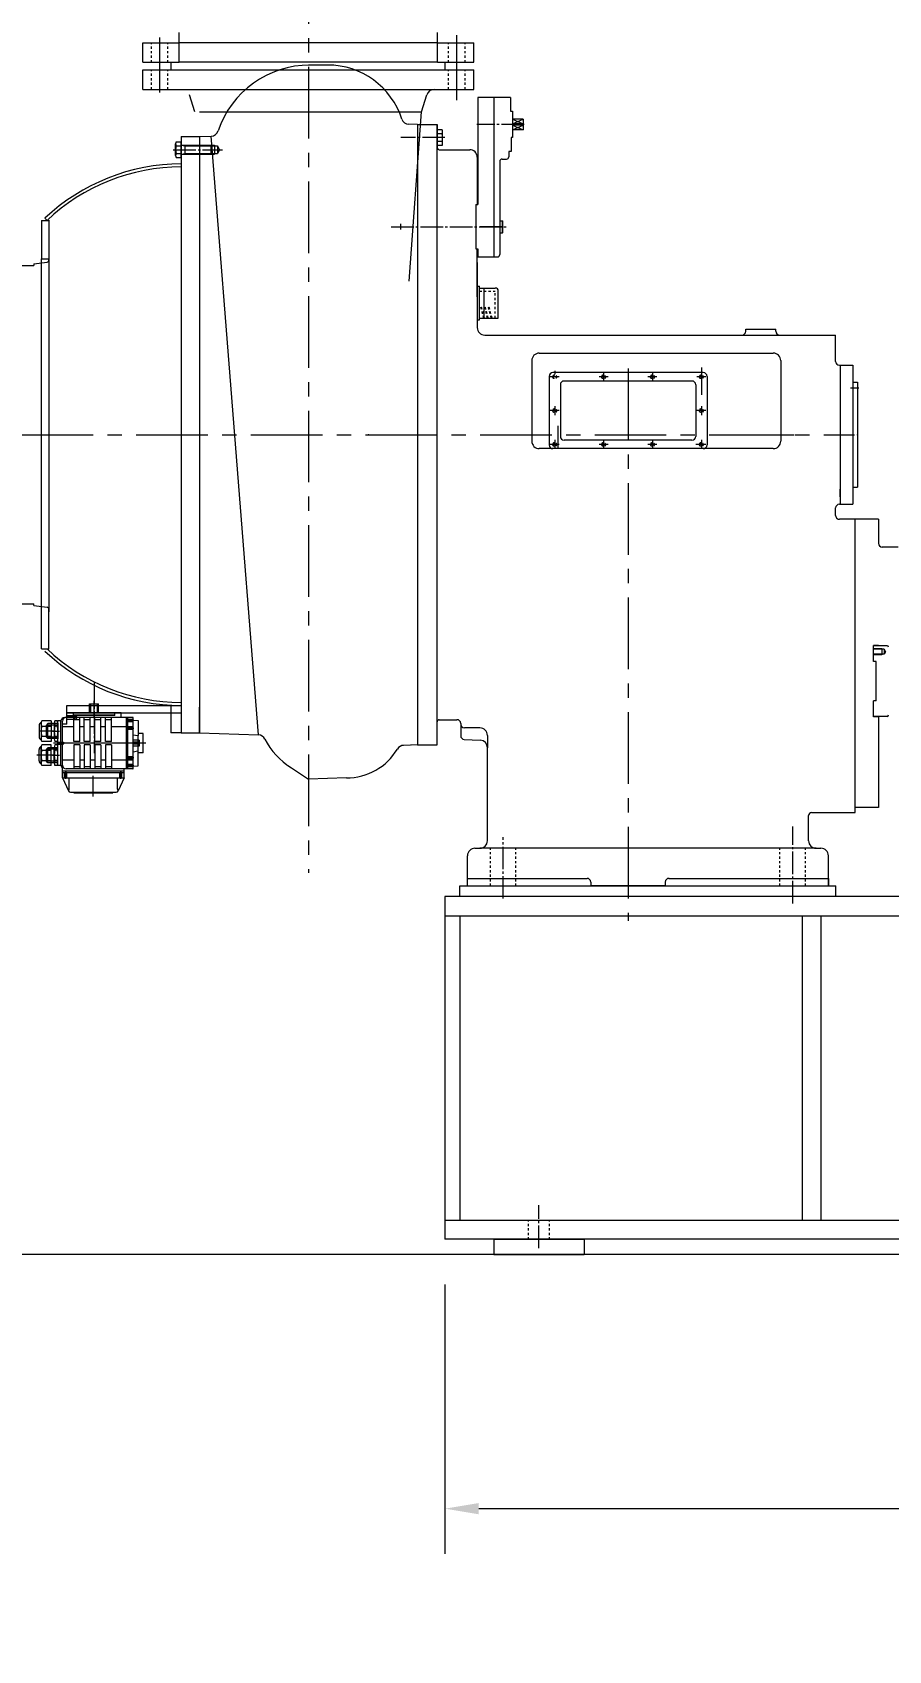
# Model space of a CAD drawing. Header units: millimetres. Extents: x -1 to 671026, y 1 to 511259.
# Drawn here: x 290484 to 319403, y 297290 to 351950 of the extents above; entities that cross this region are included whole.
import ezdxf

# ---------------------------------------------------------------- set-up
doc = ezdxf.new("R2010")
doc.units = ezdxf.units.MM
doc.header["$LTSCALE"] = 25.4
for name, pattern in [('CENTER', [50.8, 31.75, -6.35, 6.35, -6.35]), ('EB_DASH', [6, 3, -3]), ('EB_DASHDOT', [39, 30, -3, 3, -3])]:
    doc.linetypes.add(name, pattern=pattern)
doc.layers.get('Defpoints').update_dxf_attribs({"lineweight": 5})
for name, color, linetype, lineweight in [('CAXA0', 7, 'Continuous', 5), ('CAXA1', 5, 'CENTER', 5), ('CAXA2', 6, 'EB_DASH', 5), ('CAXAEB0', 7, 'Continuous', 5), ('CAXA中心线层', 5, 'CENTER', 5), ('CAXA细实线层', 7, 'Continuous', 5), ('CAXA虚线层', 96, 'EB_DASH', 5)]:
    doc.layers.add(name, color=color, linetype=linetype, lineweight=lineweight)
doc.styles.add('Roman', font='arial.ttf')
doc.styles.get("Standard").update_dxf_attribs({"font": 'arial.ttf'})
doc.dimstyles.new('ISO-25', dxfattribs={"dimscale": 30, "dimtxt": 38.1, "dimasz": 38.1, "dimexe": 50.8, "dimexo": 50.8, "dimgap": 15.875, "dimtad": 1, "dimtih": 1, "dimtoh": 1, "dimdec": 1, "dimlfac": 0.03937, "dimdsep": 46, "dimtxsty": 'Standard', "dimcen": 63.5, "dimclrd": 7, "dimclre": 7, "dimclrt": 7, "dimadec": 0, "dimazin": 0, "dimtfac": 1, "dimtdec": 1, "dimtmove": 0, "dimatfit": 3, "dimfxl": 25.4, "dimlwd": 5, "dimlwe": 5, "dimarcsym": 0})

# ---------------------------------------------------------------- blocks, each defined once
blk = doc.blocks.new('*D17')
at = {"color": 7, "linetype": 'Continuous', "lineweight": 5, "transparency": 16777216}
for p, q in [((304417, 309659), (304417, 300561)), ((369187, 309659), (369187, 300561)), ((305560, 302085), (368044, 302085))]:
    blk.add_line(p, q, dxfattribs=at)
at = {"color": 7, "transparency": 16777216}
for points in [[(305560, 302275), (305560, 301894), (304417, 302085)], [(368044, 302275), (368044, 301894), (369187, 302085)]]:
    blk.add_solid(points, dxfattribs=at)
at = {"layer": 'Defpoints', "color": 0, "transparency": 16777216}
for p in [(304417, 311183), (369187, 311183), (369187, 302085)]:
    blk.add_point(p, dxfattribs=at)
at = {"color": 7, "lineweight": 5, "transparency": 16777216, "insert": (336802, 305180), "char_height": 4191, "attachment_point": 5, "style": 'Roman'}
blk.add_mtext('{\\H1.25x;A}', dxfattribs=at)
blk = doc.blocks.new('*D18')
at = {"color": 7, "linetype": 'Continuous', "lineweight": 5, "transparency": 16777216}
for p, q in [((245120, 318981), (245120, 288436)), ((402168, 309151), (402168, 288436)), ((246263, 289960), (401025, 289960))]:
    blk.add_line(p, q, dxfattribs=at)
at = {"color": 7, "transparency": 16777216}
for points in [[(246263, 290151), (246263, 289770), (245120, 289960)], [(401025, 290151), (401025, 289770), (402168, 289960)]]:
    blk.add_solid(points, dxfattribs=at)
at = {"layer": 'Defpoints', "color": 0, "transparency": 16777216}
for p in [(245120, 320505), (402168, 310675), (402168, 289960)]:
    blk.add_point(p, dxfattribs=at)
at = {"color": 7, "lineweight": 5, "transparency": 16777216, "insert": (336900, 293145), "char_height": 4191, "attachment_point": 5, "style": 'Roman'}
blk.add_mtext('{\\H1.25x;C}', dxfattribs=at)

msp = doc.modelspace()

# ---------------------------------------------------------------- linework, layer by layer
at = {"color": 7, "lineweight": 5}
for p, q in [((304163.76, 351599.53), (295438.75, 351599.53)), ((304163.76, 350939.13), (295438.75, 350939.13)), ((306626.38, 349754.51), (305534.18, 349754.51)), ((305534.18, 349754.51), (305534.18, 346133.27)), ((306067.58, 349754.51), (306067.58, 344367.97)), ((306626.38, 349754.51), (306626.38, 349284.61)), ((306626.38, 349284.61), (306702.58, 349284.61)), ((306702.58, 349284.61), (306702.58, 348395.61)), ((303489.48, 348838.79), (304149.88, 348838.79)), ((304149.88, 348838.79), (304149.88, 348064.17)), ((304149.88, 327883.79), (304149.88, 348838.79)), ((304149.88, 348130.32), (304149.88, 348658.25)), ((304149.88, 348241.89), (304149.88, 348546.69)), ((306651.78, 348395.61), (306651.78, 347925.71)), ((306702.58, 348395.61), (306651.78, 348395.61)), ((296526.45, 348140.36), (296631.48, 348140.36)), ((296526.45, 348117.5), (296733.08, 348117.5)), ((296526.45, 347858.42), (296733.08, 347858.42)), ((296526.45, 347835.56), (296631.48, 347835.56)), ((296602.65, 347987.96), (296903.41, 347987.96)), ((296631.48, 348140.36), (296631.48, 347835.56)), ((296733.08, 348117.5), (296733.08, 347858.42)), ((296733.08, 348117.5), (296808.89, 347987.96)), ((296808.89, 347987.96), (296733.08, 347858.42)), ((304226.08, 347987.97), (305254.78, 347987.97)), ((305508.78, 347733.97), (305508.78, 346133.27)), ((306346.98, 347669.97), (306499.38, 347669.97)), ((306651.78, 347925.71), (306575.58, 347925.71)), ((306575.58, 347925.71), (306575.58, 347746.17)), ((305508.78, 347289.1), (305508.78, 346133.27)), ((306270.78, 347593.77), (306270.78, 344444.17)), ((305457.98, 346133.27), (305534.18, 346133.27)), ((305457.98, 346133.27), (305457.98, 345790.89)), ((290789.48, 345600.37), (290789.48, 344304.97)), ((290789.48, 345600.37), (291043.48, 345600.37)), ((290978.64, 345600.22), (290903.89, 345679.35)), ((291043.48, 345603), (291043.48, 332378.82)), ((305457.98, 345790.89), (305457.98, 344634.67)), ((306270.78, 345587.17), (306359.68, 345587.17)), ((306359.68, 345587.17), (306372.38, 345574.47)), ((306359.68, 345180.77), (306359.68, 345587.17)), ((306359.68, 345561.77), (306359.68, 345205.94)), ((306372.38, 345193.47), (306372.38, 345574.47)), ((306270.78, 345180.77), (306359.68, 345180.77)), ((306359.68, 345180.77), (306372.38, 345193.47)), ((305457.98, 344634.67), (305534.18, 344634.67)), ((305508.78, 343022.21), (305508.78, 344634.67)), ((305534.18, 344634.67), (305534.18, 344367.97)), ((305534.18, 344367.97), (306194.58, 344367.97)), ((288249.48, 344076.37), (290535.48, 344076.37)), ((290535.48, 344127.17), (290978.37, 344192.33)), ((290535.48, 344127.17), (290535.48, 344076.37)), ((290789.48, 344304.97), (291043.48, 344304.97)), ((290789.48, 344304.97), (291043.48, 344304.97)), ((290789.48, 331122.37), (290789.48, 344304.97)), ((305508.78, 344178.07), (305508.78, 341980.89)), ((305508.78, 343377.87), (305585, 343377.87)), ((305585.03, 342234.87), (305585, 343377.87)), ((305585, 343314.37), (306118.4, 343314.37)), ((305737.4, 342298.37), (305737.4, 343314.37)), ((306220, 342298.37), (306220, 343212.77)), ((305508.78, 342234.87), (305585.03, 342234.87)), ((305585, 342298.37), (306220, 342298.37)), ((305762.78, 341726.89), (317611.84, 341726.89)), ((317611.84, 340837.87), (317611.84, 341726.89)), ((307604.28, 341117.29), (315503.8, 341117.29)), ((317611.88, 340834.87), (317611.88, 341409.29)), ((307350.28, 340863.29), (307350.28, 338143.58)), ((315757.8, 340863.29), (315757.8, 338143.58)), ((317738.84, 340710.87), (318195.94, 340710.87)), ((317764.37, 340710.87), (317764.37, 336011.87)), ((318195.94, 340710.87), (318195.94, 339757.91)), ((307934.48, 340331.64), (307934.48, 338016.58)), ((313141.48, 340458.64), (308061.48, 340458.64)), ((308315.48, 340046.19), (308315.48, 339059.79)), ((312760.48, 340173.19), (308442.48, 340173.19)), ((312887.48, 340046.19), (312887.48, 339059.79)), ((313268.48, 340331.64), (313268.48, 338016.58)), ((318195.98, 340456.77), (318195.98, 336615.02)), ((318195.98, 340139.27), (318348.38, 340139.27)), ((318348.38, 340139.27), (318348.38, 336583.27)), ((318399.18, 339936.07), (318112.41, 339936.07)), ((318399.18, 339936.07), (318114.6, 339936.07)), ((308315.48, 339059.79), (308315.48, 338302.03)), ((312887.48, 339059.79), (312887.48, 338302.03)), ((315503.8, 337889.58), (307604.28, 337889.58)), ((312760.48, 338175.03), (308442.48, 338175.03)), ((318195.98, 336964.27), (318195.98, 336583.27)), ((318195.98, 336964.27), (318195.98, 336265.77)), ((318195.98, 336963.91), (318195.98, 336011.87)), ((318195.98, 336583.27), (318348.38, 336583.27)), ((318272.28, 325596.76), (318272.28, 335503.95)), ((288249.48, 332646.37), (290535.48, 332646.37)), ((290535.48, 332595.57), (290535.48, 332646.37)), ((290535.48, 332595.57), (290535.48, 332646.37)), ((290535.48, 332595.57), (290978.37, 332530.41)), ((290535.48, 332595.57), (290978.37, 332530.41)), ((291043.48, 331119.74), (291043.48, 332455.02)), ((291043.48, 331119.74), (291043.48, 332455.02)), ((290789.48, 331122.37), (291043.48, 331122.37)), ((319059.7, 331244.67), (318894.57, 331244.67)), ((318894.57, 330701.11), (318894.57, 331244.67)), ((319059.7, 331243.91), (318894.57, 331243.91)), ((319351.77, 331231.97), (318894.57, 331231.97)), ((319173.97, 331130.37), (318894.57, 331130.37)), ((319255.67, 331113.1), (318894.57, 331113.1)), ((319255.67, 330944.45), (318894.57, 330944.45)), ((319173.97, 330927.17), (318894.57, 330927.17)), ((318983.47, 330701.11), (318894.57, 330701.11)), ((318983.47, 329375.23), (318983.47, 330701.11)), ((319173.97, 331130.37), (319173.97, 330927.17)), ((319255.67, 331113.1), (319295.31, 331028.77)), ((319255.67, 331113.1), (319255.67, 330944.45)), ((319295.31, 331028.77), (319255.67, 330944.45)), ((291653.08, 328963.37), (291653.08, 329217.37)), ((291653.08, 329217.37), (295513.88, 329217.37)), ((292415.08, 328963.37), (292415.08, 329268.17)), ((292415.08, 329268.17), (292719.88, 329268.17)), ((292415.08, 329242.77), (292453.18, 329242.77)), ((292453.18, 328963.37), (292453.18, 329242.77)), ((292567.48, 328810.97), (292567.48, 329372.7)), ((292681.78, 329242.77), (292719.88, 329242.77)), ((292681.78, 328963.37), (292681.78, 329242.77)), ((292719.88, 328963.37), (292719.88, 329268.17)), ((295158.28, 329217.37), (295158.28, 328290.26)), ((295513.88, 329344.37), (295513.88, 328290.26)), ((318983.47, 329375.23), (318894.57, 329375.23)), ((318894.57, 328831.67), (318894.57, 329375.23)), ((290713.79, 328539.65), (290713.79, 328155.18)), ((290777.29, 328607.75), (290777.29, 328087.08)), ((291120.19, 328694.53), (290802.52, 328694.53)), ((290802.52, 328520.97), (291120.19, 328520.97)), ((291010.27, 328601.42), (290959.47, 328550.62)), ((291348.28, 328550.62), (290959.47, 328550.62)), ((290959.47, 328144.22), (290959.47, 328550.62)), ((291348.28, 328601.42), (291010.27, 328601.42)), ((291010.27, 328093.42), (291010.27, 328601.42)), ((291120.19, 328694.53), (291120.19, 328000.3)), ((291348.28, 327191.72), (291348.28, 328690.32)), ((291450.04, 328690.32), (291348.28, 328690.32)), ((291449.88, 327198.07), (291449.88, 328683.97)), ((291500.68, 326766.27), (291500.68, 328683.97)), ((291653.08, 328582.37), (291500.68, 328582.37)), ((293875.58, 328810.97), (291576.88, 328810.97)), ((291653.08, 328810.97), (291653.08, 328963.37)), ((293481.88, 328963.37), (291653.08, 328963.37)), ((293481.88, 328963.37), (291653.08, 328963.37)), ((291653.08, 328963.37), (295513.88, 328963.37)), ((291653.08, 328874.47), (291907.08, 328874.47)), ((291653.08, 328864.94), (291957.88, 328864.94)), ((291653.08, 328582.37), (291653.08, 328810.97)), ((291653.08, 328756.99), (291957.88, 328756.99)), ((291653.08, 328747.47), (291907.08, 328747.47)), ((291868.98, 328874.47), (291868.98, 328963.37)), ((293265.98, 328887.17), (291868.98, 328887.17)), ((293265.98, 328887.17), (291868.98, 328887.17)), ((291868.98, 328864.94), (291868.98, 328874.47)), ((293265.98, 328874.47), (291868.98, 328874.47)), ((291881.68, 327998.17), (291881.68, 328810.97)), ((292084.88, 328734.77), (291881.68, 328734.77)), ((291907.08, 328747.47), (291907.08, 328874.47)), ((291957.88, 328864.94), (291989.05, 328810.97)), ((291957.88, 328756.99), (291957.88, 328864.94)), ((291957.88, 328756.99), (291989.05, 328810.97)), ((292084.88, 327998.17), (292084.88, 328810.97)), ((292237.28, 327998.17), (292237.28, 328810.97)), ((292440.48, 328734.77), (292237.28, 328734.77)), ((292440.48, 327998.17), (292440.48, 328810.97)), ((292592.88, 327998.17), (292592.88, 328810.97)), ((292796.08, 328734.77), (292592.88, 328734.77)), ((292796.08, 327998.17), (292796.08, 328810.97)), ((292948.48, 327998.17), (292948.48, 328810.97)), ((293151.68, 328734.77), (292948.48, 328734.77)), ((293151.68, 327998.17), (293151.68, 328810.97)), ((293265.98, 328874.47), (293265.98, 328963.37)), ((293481.88, 328810.97), (293481.88, 328963.37)), ((293659.68, 327071.07), (293659.68, 328810.97)), ((293913.15, 328703.02), (293682.41, 328703.02)), ((293710.48, 328735.4), (293691.79, 328703.02)), ((293710.48, 328670.63), (293691.79, 328703.02)), ((293710.48, 327071.07), (293710.48, 328810.97)), ((293710.48, 328670.63), (293710.48, 328735.4)), ((293888.28, 328735.4), (293710.48, 328735.4)), ((293888.28, 328670.63), (293710.48, 328670.63)), ((293735.88, 328664.92), (293735.88, 328741.12)), ((293888.28, 328741.12), (293735.88, 328741.12)), ((293888.28, 328664.92), (293735.88, 328664.92)), ((293888.28, 327083.77), (293888.28, 328798.27)), ((293888.28, 328722.07), (294053.38, 328703.02)), ((294053.38, 328703.02), (294053.38, 328202.11)), ((319351.77, 328844.37), (318894.57, 328844.37)), ((319059.7, 328831.67), (318894.57, 328831.67)), ((319059.71, 328831.67), (319059.71, 325762.97)), ((319059.72, 328831.67), (319059.72, 328069.67)), ((291263.1, 328347.42), (290744.64, 328347.42)), ((290802.52, 328173.86), (291120.19, 328173.86)), ((291120.19, 328000.3), (290802.52, 328000.3)), ((291010.27, 328093.42), (290959.47, 328144.22)), ((291348.28, 328144.22), (290959.47, 328144.22)), ((291348.28, 328093.42), (291010.27, 328093.42)), ((291348.28, 327979.12), (291500.68, 327979.12)), ((291348.28, 327973.4), (291526.08, 327973.4)), ((291500.68, 328506.17), (291881.68, 328506.17)), ((291500.68, 327902.92), (291500.68, 327979.12)), ((291526.08, 327973.4), (291544.78, 327941.02)), ((291526.08, 327908.63), (291526.08, 327973.4)), ((292084.88, 327998.17), (291881.68, 327998.17)), ((292084.88, 328506.17), (292237.28, 328506.17)), ((292440.48, 327998.17), (292237.28, 327998.17)), ((292440.48, 328506.17), (292592.88, 328506.17)), ((292796.08, 327998.17), (292592.88, 327998.17)), ((292796.08, 328506.17), (292948.48, 328506.17)), ((293151.68, 327998.17), (292948.48, 327998.17)), ((293151.68, 328506.17), (293888.28, 328506.17)), ((293913.15, 328436.32), (293682.41, 328436.32)), ((293710.48, 328468.7), (293691.79, 328436.32)), ((293710.48, 328403.93), (293691.79, 328436.32)), ((293710.48, 328403.93), (293710.48, 328468.7)), ((293888.28, 328468.7), (293710.48, 328468.7)), ((293888.28, 328403.93), (293710.48, 328403.93)), ((293735.88, 328398.22), (293735.88, 328474.42)), ((293888.28, 328474.42), (293735.88, 328474.42)), ((293888.28, 328398.22), (293735.88, 328398.22)), ((293888.28, 328227.89), (294050.23, 328203.02)), ((294091.48, 328042.62), (293888.28, 328042.62)), ((293913.68, 327973.4), (293894.99, 327941.02)), ((294091.48, 327973.4), (293913.68, 327973.4)), ((293913.68, 327908.63), (293913.68, 327973.4)), ((294091.48, 327979.12), (293939.08, 327979.12)), ((293939.08, 327902.92), (293939.08, 327979.12)), ((294226.1, 328271.22), (294053.38, 328271.22)), ((294061, 327691.57), (294061, 328190.47)), ((294091.48, 328042.62), (294091.48, 327839.42)), ((294226.1, 327610.82), (294226.1, 328271.22)), ((295513.88, 328290.26), (295158.28, 328290.26)), ((291263.1, 327534.62), (290629.21, 327534.62)), ((290713.79, 327342.38), (290713.79, 327726.85)), ((290777.29, 327274.28), (290777.29, 327794.95)), ((291120.19, 327881.73), (290802.52, 327881.73)), ((290802.52, 327708.17), (291120.19, 327708.17)), ((291010.27, 327788.62), (290959.47, 327737.82)), ((291348.28, 327737.82), (290959.47, 327737.82)), ((290959.47, 327331.42), (290959.47, 327737.82)), ((291348.28, 327788.62), (291010.27, 327788.62)), ((291010.27, 327280.62), (291010.27, 327788.62)), ((291120.19, 327187.5), (291120.19, 327881.73)), ((294312.75, 327941.02), (291191.87, 327941.02)), ((291323.41, 327941.02), (291554.16, 327941.02)), ((291348.28, 327908.63), (291526.08, 327908.63)), ((291348.28, 327902.92), (291500.68, 327902.92)), ((291526.08, 327908.63), (291544.78, 327941.02)), ((292084.88, 327883.87), (291881.68, 327883.87)), ((291881.68, 327883.87), (291881.68, 327071.07)), ((292084.88, 327883.87), (292084.88, 327071.07)), ((292440.48, 327883.87), (292237.28, 327883.87)), ((292237.28, 327883.87), (292237.28, 327071.07)), ((292440.48, 327883.87), (292440.48, 327071.07)), ((292796.08, 327883.87), (292592.88, 327883.87)), ((292592.88, 327883.87), (292592.88, 327071.07)), ((292796.08, 327883.87), (292796.08, 327071.07)), ((293151.68, 327883.87), (292948.48, 327883.87)), ((292948.48, 327883.87), (292948.48, 327071.07)), ((293151.68, 327883.87), (293151.68, 327071.07)), ((293913.15, 327445.72), (293682.41, 327445.72)), ((293710.48, 327478.1), (293691.79, 327445.72)), ((293710.48, 327413.33), (293691.79, 327445.72)), ((293710.48, 327413.33), (293710.48, 327478.1)), ((293888.28, 327478.1), (293710.48, 327478.1)), ((293735.88, 327407.62), (293735.88, 327483.82)), ((293888.28, 327483.82), (293735.88, 327483.82)), ((294116.31, 327941.02), (293871.7, 327941.02)), ((294091.48, 327839.42), (293888.28, 327839.42)), ((293888.28, 327654.15), (294050.23, 327679.01)), ((293913.68, 327908.63), (293894.99, 327941.02)), ((294091.48, 327908.63), (293913.68, 327908.63)), ((294091.48, 327902.92), (293939.08, 327902.92)), ((294053.38, 327179.02), (294053.38, 327679.93)), ((294226.1, 327610.82), (294053.38, 327610.82)), ((290802.52, 327361.06), (291120.19, 327361.06)), ((291120.19, 327187.5), (290802.52, 327187.5)), ((291010.27, 327280.62), (290959.47, 327331.42)), ((291348.28, 327331.42), (290959.47, 327331.42)), ((291348.28, 327280.62), (291010.27, 327280.62)), ((291449.88, 327191.72), (291348.28, 327191.72)), ((291500.68, 327375.87), (291881.68, 327375.87)), ((293583.48, 326994.87), (291500.68, 326994.87)), ((293583.48, 326944.07), (291500.68, 326944.07)), ((291574.36, 326766.27), (291574.36, 326918.67)), ((291650.56, 326918.67), (291574.36, 326918.67)), ((291580.07, 326944.07), (291612.46, 326962.76)), ((291580.07, 326766.27), (291580.07, 326944.07)), ((291644.84, 326944.07), (291580.07, 326944.07)), ((291612.46, 326741.4), (291612.46, 326972.14)), ((291644.84, 326944.07), (291612.46, 326962.76)), ((293875.58, 327071.07), (291627.68, 327071.07)), ((291644.84, 326766.27), (291644.84, 326944.07)), ((291650.56, 326766.27), (291650.56, 326918.67)), ((292084.88, 327147.27), (291881.68, 327147.27)), ((292084.88, 327375.87), (292237.28, 327375.87)), ((292440.48, 327147.27), (292237.28, 327147.27)), ((292440.48, 327375.87), (292592.88, 327375.87)), ((292796.08, 327147.27), (292592.88, 327147.27)), ((292796.08, 327375.87), (292948.48, 327375.87)), ((293151.68, 327147.27), (292948.48, 327147.27)), ((293151.68, 327375.87), (293888.28, 327375.87)), ((293433.61, 326766.27), (293433.61, 326918.67)), ((293433.61, 326918.67), (293509.81, 326918.67)), ((293439.32, 326944.07), (293471.71, 326962.76)), ((293439.32, 326766.27), (293439.32, 326944.07)), ((293439.32, 326944.07), (293504.09, 326944.07)), ((293471.71, 326741.4), (293471.71, 326972.14)), ((293504.09, 326944.07), (293471.71, 326962.76)), ((293504.09, 326766.27), (293504.09, 326944.07)), ((293509.81, 326766.27), (293509.81, 326918.67)), ((293583.48, 326766.27), (293583.48, 327071.07)), ((293913.15, 327179.02), (293682.41, 327179.02)), ((293710.48, 327211.4), (293691.79, 327179.02)), ((293710.48, 327146.63), (293691.79, 327179.02)), ((293888.28, 327413.33), (293710.48, 327413.33)), ((293710.48, 327146.63), (293710.48, 327211.4)), ((293888.28, 327211.4), (293710.48, 327211.4)), ((293888.28, 327146.63), (293710.48, 327146.63)), ((293888.28, 327407.62), (293735.88, 327407.62)), ((293735.88, 327140.92), (293735.88, 327217.12)), ((293888.28, 327217.12), (293735.88, 327217.12)), ((293888.28, 327140.92), (293735.88, 327140.92)), ((293888.28, 327159.97), (294053.38, 327179.02)), ((291500.68, 326766.27), (291699.74, 326328.34)), ((291500.68, 326766.27), (293583.48, 326766.27)), ((291727.66, 326384.17), (291727.66, 326766.27)), ((292542.08, 326142.87), (292542.08, 326842.47)), ((293356.5, 326384.17), (293356.5, 326766.27)), ((293583.48, 326766.27), (293384.42, 326328.34)), ((291769.11, 326283.67), (293315.05, 326283.67)), ((291881.68, 326268.43), (291881.68, 326283.67)), ((291881.68, 326268.43), (293202.48, 326268.43)), ((293202.48, 326268.43), (293202.48, 326283.67)), ((318272.28, 325596.76), (318272.28, 326258.27)), ((316697.61, 324645.19), (316697.61, 325495.16)), ((316799.21, 325596.76), (318272.28, 325596.76)), ((319059.71, 325762.97), (318272.28, 325762.97)), ((316951.61, 324391.19), (305597.68, 324391.19)), ((316951.61, 324391.19), (317116.65, 324391.19)), ((305178.64, 323121.19), (305178.64, 324137.19)), ((317370.65, 323121.19), (317370.65, 324137.19)), ((304924.64, 323121.19), (317624.65, 323121.19)), ((304924.64, 322768.51), (304924.64, 323121.19)), ((305178.64, 323375.19), (309215.78, 323375.19)), ((309331.48, 323121.33), (311871.48, 323121.33)), ((311871.48, 323121.33), (309331.48, 323121.33)), ((309342.78, 323248.27), (309342.78, 323121.33)), ((311860.18, 323248.27), (311860.18, 323121.33)), ((311982.81, 323375.19), (317370.65, 323375.19)), ((317370.65, 323375.19), (317370.65, 323121.19)), ((317624.65, 322754.14), (317624.65, 323121.19)), ((369186.64, 322759.24), (304416.64, 322759.24)), ((304416.64, 322759.24), (304416.64, 311183.36)), ((369186.64, 322095.91), (304416.64, 322095.91)), ((304924.64, 322095.92), (304924.64, 311818.36)), ((316481.64, 322095.92), (316481.64, 311808.92)), ((317116.64, 322095.92), (317116.64, 311808.92)), ((368674.48, 311818.36), (304416.64, 311818.36)), ((369186.64, 311183.36), (304416.7, 311183.36)), ((306067.64, 311183.36), (306067.64, 310675.36)), ((306067.64, 311183.36), (309115.64, 311183.36)), ((309115.64, 311183.36), (309115.64, 310675.36)), ((419547.29, 310675.36), (253324.42, 310675.36)), ((306067.64, 310675.36), (309115.64, 310675.36))]:
    msp.add_line(p, q, dxfattribs=at)
for centre, radius, start, end in [((303206.73, 349102.81), 254, 198.088233, 267.999994), ((304226.08, 348064.17), 76.2, 180, 270), ((305254.78, 347733.97), 254, 0, 90), ((306346.98, 347593.77), 76.2, 90, 180), ((306499.38, 347746.17), 76.2, 270, 0), ((306194.58, 344444.17), 76.2, 270, 0), ((290967.28, 344267.71), 76.2, 278.369335, 0), ((306118.4, 343212.77), 101.6, 0, 90), ((305762.78, 341980.89), 254, 180, 270), ((307604.28, 340863.29), 254, 90, 180), ((315503.8, 340863.29), 254, 360, 90), ((317738.84, 340837.87), 127, 180, 270), ((308061.48, 340331.64), 127, 90, 180), ((308061.48, 340331.64), 127, 90, 180), ((308442.48, 340046.19), 127, 90, 180), ((312760.48, 340046.19), 127, 0, 90), ((313141.48, 340331.64), 127, 360, 90), ((313141.48, 340331.64), 127, 0, 90), ((308061.48, 338016.58), 127, 180, 270), ((308442.48, 338302.03), 127, 180, 270), ((312760.48, 338302.03), 127, 270, 0), ((313141.48, 338016.58), 127, 270, 0), ((290967.28, 332455.02), 76.2, 0, 81.630665), ((290967.28, 332455.02), 76.2, 0, 81.630665), ((319351.77, 331181.17), 50.8, 360, 90), ((292567.48, 328998.29), 269.87, 64.942385, 115.057615), ((290840.79, 328539.65), 127, 116.670803, 180), ((290939.15, 328607.75), 161.86, 147.57942, 212.42058), ((291386.89, 328347.42), 609.6, 163.458733, 196.541267), ((291576.88, 328683.97), 127, 90, 180), ((291627.68, 328683.97), 127, 90, 180), ((293875.58, 328798.27), 12.7, 0, 90), ((319351.77, 328895.17), 50.8, 270, 0), ((290840.79, 328155.18), 127, 180, 243.329197), ((290939.15, 328087.08), 161.86, 147.57942, 212.42058), ((294048.3, 328190.47), 12.7, 360, 81.271274), ((290840.79, 327726.85), 127, 116.670803, 180), ((290939.15, 327794.95), 161.86, 147.57942, 212.42058), ((291386.89, 327534.62), 609.6, 163.458733, 196.541267), ((294048.3, 327691.57), 12.7, 278.728726, 0), ((290840.79, 327342.38), 127, 180, 243.329197), ((290939.15, 327274.28), 161.86, 147.57942, 212.42058), ((291576.88, 327198.07), 127, 180, 233.130102), ((291627.68, 327198.07), 127, 180, 270), ((293875.58, 327083.77), 12.7, 270, 0), ((291702.26, 326384.17), 25.4, 204.443955, 0), ((291769.11, 326359.87), 76.2, 204.443955, 270), ((293315.05, 326359.87), 76.2, 270, 335.556045), ((293381.9, 326384.17), 25.4, 180, 335.556045), ((316799.21, 325495.16), 101.6, 90, 180), ((316951.61, 324645.19), 254, 180, 270), ((317116.65, 324137.19), 254, 0, 90), ((309215.78, 323248.27), 127, 0, 90), ((311987.18, 323248.27), 127, 90, 180)]:
    msp.add_arc(centre, radius, start, end, dxfattribs=at)
msp.add_point((292567.48, 329217.37), dxfattribs=at)
at = {"layer": 'CAXA0', "color": 7, "lineweight": 5}
for p, q in [((294213.25, 351599.53), (295438.75, 351599.53)), ((294213.25, 350939.13), (294213.25, 351599.53)), ((295438.75, 350939.13), (295438.75, 351950.37)), ((304163.76, 350939.13), (304163.76, 351950.37)), ((304163.76, 351599.53), (305389.25, 351599.53)), ((305389.25, 350939.13), (305389.25, 351599.53)), ((294213.25, 350939.13), (295438.75, 350939.13)), ((295176.57, 350685.13), (295176.57, 350939.13)), ((304163.76, 350939.13), (305389.25, 350939.13)), ((304425.94, 350685.13), (304425.94, 350939.13)), ((294213.25, 350024.73), (294213.25, 350685.13)), ((294213.25, 350685.13), (305389.25, 350685.13)), ((305389.25, 350024.73), (305389.25, 350685.13)), ((294213.25, 350024.73), (305389.25, 350024.73)), ((295973.08, 349262.73), (295792.62, 349845.83)), ((303629.42, 349262.73), (303809.88, 349845.83)), ((296125.89, 349262.73), (303629.42, 349262.73)), ((303207.51, 343548.84), (303629.42, 349262.73)), ((303489.48, 348838.79), (303489.48, 327883.94)), ((295513.88, 348432.46), (295513.88, 328290.26)), ((296512.89, 348446.22), (298112.5, 328220.65)), ((317764.41, 336519.87), (317764.41, 336265.97)), ((317764.41, 336265.77), (317764.41, 336519.87)), ((317611.88, 335630.95), (317611.88, 335887.86)), ((317738.84, 336011.87), (318195.94, 336011.87)), ((319059.71, 335503.95), (317738.88, 335503.95)), ((319059.71, 335503.94), (319059.71, 334691.06)), ((319730.12, 334564.06), (319186.71, 334564.06)), ((304226.08, 328734.77), (304822.98, 328734.77)), ((304949.98, 328607.77), (304949.98, 328582.37)), ((304949.98, 328582.37), (304949.98, 328194.89)), ((305070.33, 328068.06), (305610.97, 328039.73)), ((305597.68, 328455.37), (305076.98, 328455.37)), ((305851.68, 328201.37), (305851.68, 327786.07)), ((303489.48, 327883.94), (303303.24, 327877.44)), ((303489.48, 327883.79), (304149.88, 327883.79)), ((305851.68, 324645.19), (305851.68, 327786.07)), ((305432.64, 324391.19), (305597.68, 324391.19))]:
    msp.add_line(p, q, dxfattribs=at)
for centre, radius, start, end in [((304052.53, 349770.73), 254, 90, 162.803278), ((307604.28, 338143.58), 254, 180, 270), ((315503.8, 338143.58), 254, 270, 0), ((317738.84, 335884.87), 127, 90, 180), ((317738.88, 335630.95), 127, 180, 235.6326), ((317738.88, 335630.95), 127, 235.6326, 270), ((319186.71, 334691.06), 127, 180, 270), ((304226.08, 328658.57), 76.2, 90, 180), ((304822.98, 328607.77), 127, 0, 90), ((305076.98, 328582.37), 127, 180, 270), ((305076.98, 328194.89), 127, 180, 267), ((305597.68, 328201.37), 254, 360, 90), ((305597.68, 327786.07), 254, 0, 87), ((303029.95, 327613.74), 254, 92.000004, 149.15046), ((305432.64, 324137.19), 254, 90, 180), ((305597.68, 324645.19), 254, 270, 0)]:
    msp.add_arc(centre, radius, start, end, dxfattribs=at)
at = {"layer": 'CAXA1', "linetype": 'CENTER', "lineweight": 5, "ltscale": 3}
for p, q in [((299806.48, 354655.66), (299806.48, 323561.3)), ((294784.75, 350685.13), (294784.75, 351782.36)), ((304817.75, 350685.13), (304817.75, 351852.19)), ((294784.75, 349924.28), (294784.75, 350833.74)), ((304817.75, 349664.35), (304817.75, 350898.2)), ((310601.48, 340598.72), (310601.48, 321943.12)), ((243668.66, 338361.37), (318247.49, 338361.37))]:
    msp.add_line(p, q, dxfattribs=at)
at = {"layer": 'CAXA2', "color": 7, "linetype": 'EB_DASH', "lineweight": 5}
for p, q in [((294505.35, 350939.13), (294505.35, 351599.53)), ((295064.15, 350939.13), (295064.15, 351599.53)), ((304538.35, 350939.13), (304538.35, 351599.53)), ((305097.15, 350939.13), (305097.15, 351599.53)), ((304538.35, 350024.73), (304538.35, 350691.83)), ((305097.15, 350024.73), (305097.15, 350685.13))]:
    msp.add_line(p, q, dxfattribs=at)
at = {"layer": 'CAXAEB0', "color": 7, "lineweight": 5}
for p, q in [((295339.42, 348251.93), (295510.45, 348251.93)), ((295510.45, 347724), (295510.45, 348251.93)), ((304320.91, 348658.25), (304149.88, 348658.25)), ((304320.91, 348526.27), (304149.88, 348526.27)), ((304320.91, 348262.31), (304149.88, 348262.31)), ((304340.38, 348196.31), (304340.38, 348592.26)), ((295319.95, 347789.99), (295319.95, 348185.94)), ((295339.42, 348119.94), (295510.45, 348119.94)), ((295339.42, 347855.98), (295510.45, 347855.98)), ((295339.42, 347724), (295510.45, 347724)), ((295510.45, 347835.56), (295510.45, 348140.36)), ((295510.45, 348140.36), (296526.45, 348140.36)), ((295510.45, 347835.56), (296526.45, 347835.56)), ((295645.07, 347835.56), (295645.07, 348140.36)), ((296526.45, 347835.56), (296526.45, 348140.36)), ((304320.91, 348130.32), (304149.88, 348130.32)), ((314576.58, 341930.09), (315592.58, 341930.09)), ((314576.58, 341853.89), (314576.58, 341930.09)), ((315592.58, 341853.89), (315592.58, 341930.09)), ((291221.28, 328611.38), (291221.28, 328083.45)), ((291324.71, 328699.37), (291244.86, 328699.37)), ((291244.86, 328523.39), (291324.71, 328523.39)), ((291348.28, 328611.38), (291348.28, 328083.45)), ((291244.86, 328171.44), (291324.71, 328171.44)), ((291324.71, 327995.46), (291244.86, 327995.46)), ((291221.28, 327270.65), (291221.28, 327798.58)), ((291324.71, 327886.57), (291244.86, 327886.57)), ((291244.86, 327710.59), (291324.71, 327710.59)), ((291348.28, 327270.65), (291348.28, 327798.58)), ((291244.86, 327358.64), (291324.71, 327358.64)), ((291324.71, 327182.66), (291244.86, 327182.66))]:
    msp.add_line(p, q, dxfattribs=at)
for centre, radius, start, end in [((295441.55, 348185.94), 121.6, 147.132768, 212.867232), ((304218.78, 348592.26), 121.6, 327.132768, 32.867232), ((303883.18, 348394.29), 457.2, 343.221345, 16.778655), ((304218.78, 348196.31), 121.6, 327.132768, 32.867232), ((295777.15, 347987.96), 457.2, 163.221345, 196.778655), ((295441.55, 347789.99), 121.6, 147.132768, 212.867232), ((314449.58, 341853.89), 127, 270, 0), ((315719.58, 341853.89), 127, 180, 270), ((291397.26, 328611.38), 175.98, 150, 210), ((291889.82, 328347.42), 668.54, 164.73852, 195.26148), ((291172.31, 328611.38), 175.98, 330, 30), ((290679.74, 328347.42), 668.54, 344.73852, 15.26148), ((291397.26, 328083.45), 175.98, 150, 210), ((291172.31, 328083.45), 175.98, 330, 30), ((291397.26, 327798.58), 175.98, 150, 210), ((291889.82, 327534.62), 668.54, 164.73852, 195.26148), ((291172.31, 327798.58), 175.98, 330, 30), ((290679.74, 327534.62), 668.54, 344.73852, 15.26148), ((291397.26, 327270.65), 175.98, 150, 210), ((291172.31, 327270.65), 175.98, 330, 30)]:
    msp.add_arc(centre, radius, start, end, dxfattribs=at)
at = {"layer": 'CAXAEB0', "color": 7, "linetype": 'Continuous', "lineweight": 5}
for p in [(301838.42, 338361.37), (318348.38, 338361.27)]:
    msp.add_point(p, dxfattribs=at)
at = {"layer": 'CAXA中心线层', "linetype": 'EB_DASHDOT', "lineweight": 5}
for p, q in [((294784.75, 349924.28), (294784.75, 350833.74)), ((304817.75, 349664.35), (304817.75, 350898.2)), ((305516.4, 349558.53), (305534.18, 349558.53)), ((307089.05, 348840.11), (305498.74, 348840.11)), ((304416.58, 348394.29), (302930.68, 348394.29)), ((295243.75, 347987.96), (296602.65, 347987.96)), ((302930.59, 345289.23), (302930.59, 345479.55)), ((302601.93, 345384.39), (306527, 345384.39)), ((306371.28, 345384.48), (305609.25, 345384.48)), ((313077.98, 340626.58), (313077.98, 340403.56)), ((308276.41, 340315.92), (307973.55, 340315.92)), ((308124.98, 340516.58), (308124.98, 340403.56)), ((309927.41, 340315.92), (309624.55, 340315.92)), ((309775.98, 340467.35), (309775.98, 340164.48)), ((311578.41, 340315.92), (311275.55, 340315.92)), ((311426.98, 340467.35), (311426.98, 340164.48)), ((313229.41, 340315.92), (312926.55, 340315.92)), ((313077.98, 340467.35), (313077.98, 339641.95)), ((308276.41, 339174.1), (307973.55, 339174.1)), ((308124.98, 339325.53), (308124.98, 339022.67)), ((313224.78, 339174.1), (312921.92, 339174.1)), ((313077.98, 339325.53), (313077.98, 339022.67)), ((308227.39, 338663.28), (308227.39, 337894.57)), ((313469.01, 338361.37), (316534.6, 338361.37)), ((308276.41, 338032.3), (307973.55, 338032.3)), ((308124.98, 338183.74), (308124.98, 337880.87)), ((309927.41, 338032.3), (309624.55, 338032.3)), ((309775.98, 338183.74), (309775.98, 337880.87)), ((311578.41, 338032.3), (311275.55, 338032.3)), ((311426.98, 338183.74), (311426.98, 337880.87)), ((313229.41, 338032.3), (312887.48, 338032.3)), ((313077.98, 338183.74), (313077.98, 337880.87)), ((292567.48, 330012.68), (292567.48, 327599.28)), ((291168.66, 328347.42), (291400.91, 328347.42)), ((291168.66, 327534.62), (291400.91, 327534.62)), ((306385.14, 322691.98), (306385.14, 324761.63)), ((316164.15, 322528.65), (316164.15, 325122.02)), ((307591.64, 310886.83), (307591.64, 312340.94))]:
    msp.add_line(p, q, dxfattribs=at)
at = {"layer": 'CAXA细实线层', "color": 7, "linetype": 'Continuous', "lineweight": 5}
for p, q in [((300454.23, 350845.38), (299806.48, 350845.38)), ((303489.48, 348838.78), (303197.87, 348848.97)), ((306702.58, 348861.12), (307058.18, 349016.66)), ((306702.58, 349016.66), (307058.18, 348861.12)), ((307058.18, 349016.66), (306702.58, 349016.66)), ((307058.18, 348861.12), (306702.58, 348861.12)), ((306702.58, 348663.55), (307058.18, 348819.1)), ((306702.58, 348819.1), (307058.18, 348663.55)), ((307058.18, 348819.1), (306702.58, 348819.1)), ((307058.18, 349017.91), (307058.18, 348662.31)), ((295513.88, 348432.46), (296123.48, 348432.46)), ((296123.48, 348432.46), (296521.75, 348446.37)), ((296123.48, 348432.46), (296123.48, 347568.78)), ((296123.48, 348432.46), (296123.48, 328290.26)), ((307058.18, 348663.55), (306702.58, 348663.55)), ((295513.88, 347509.31), (295513.88, 347378.37)), ((296123.48, 328290.26), (296123.48, 329153.94)), ((296123.48, 328290.26), (296123.48, 329153.94)), ((296123.48, 329153.94), (296123.48, 328290.26)), ((295513.88, 328290.26), (296123.48, 328290.26)), ((296123.48, 328290.26), (298121.36, 328220.49)), ((303489.48, 327883.94), (303021.08, 327867.58)), ((299134.1, 327176.56), (299806.48, 326721.55)), ((301089.18, 326766.34), (299806.48, 326721.55))]:
    msp.add_line(p, q, dxfattribs=at)
at = {"layer": 'CAXA细实线层', "color": 7, "lineweight": 5}
for p, q in [((295510.45, 348140.36), (295645.07, 348117.5)), ((295510.45, 347835.56), (295645.07, 347858.42)), ((295645.07, 348117.5), (296526.45, 348117.5)), ((295645.07, 347858.42), (296526.45, 347858.42))]:
    msp.add_line(p, q, dxfattribs=at)
at = {"layer": 'CAXA细实线层', "color": 7, "linetype": 'Continuous', "lineweight": 5}
for centre, radius, start, end in [((299857.28, 347568.78), 3276.6, 90.000093, 161.308978), ((300454.23, 348203.78), 2641.6, 18.088218, 90), ((296512.89, 348700.22), 254, 272.000002, 341.308974), ((298112.5, 327966.65), 254, 26.708998, 88.000001), ((300472.24, 329153.94), 2387.6, 206.709002, 238.327567), ((301089.18, 328772.94), 2006.6, 270, 329.150472)]:
    msp.add_arc(centre, radius, start, end, dxfattribs=at)
at = {"layer": 'CAXA细实线层', "color": 7, "lineweight": 5}
for centre, radius, start, end in [((295513.88, 340799.77), 6705.6, 90, 133.372747), ((295513.88, 340799.77), 6604, 89.999999, 133.372747), ((295513.88, 335922.97), 6705.6, 226.627253, 270), ((295513.88, 335922.97), 6604, 226.627253, 270)]:
    msp.add_arc(centre, radius, start, end, dxfattribs=at)
at = {"layer": 'CAXA虚线层', "color": 7, "linetype": 'EB_DASH', "lineweight": 5}
for p, q in [((294505.35, 350024.73), (294505.35, 350685.13)), ((295064.15, 350024.73), (295064.15, 350685.13)), ((304538.35, 350024.73), (304538.35, 350691.83)), ((305097.15, 350024.73), (305097.15, 350685.13)), ((305585, 343212.77), (306118.4, 343212.77)), ((306118.4, 342298.37), (306118.4, 343212.77)), ((305631.32, 342662.06), (305655.85, 342668.63)), ((305728.77, 342298.37), (305631.32, 342662.06)), ((305755.07, 342298.37), (305655.85, 342668.63)), ((305758.32, 342662.06), (305782.85, 342668.63)), ((305855.77, 342298.37), (305758.32, 342662.06)), ((305882.07, 342298.37), (305782.85, 342668.63)), ((305885.32, 342662.06), (305909.85, 342668.63)), ((305982.77, 342298.37), (305885.32, 342662.06)), ((306009.07, 342298.37), (305909.85, 342668.63)), ((305953.34, 323121.19), (305953.34, 324391.19)), ((306816.94, 323121.19), (306816.94, 324391.19)), ((315732.35, 323121.19), (315732.35, 324391.19)), ((316595.95, 323121.19), (316595.95, 324391.19)), ((307236.04, 311173.92), (307236.04, 311808.92)), ((307947.24, 311173.92), (307947.24, 311808.92))]:
    msp.add_line(p, q, dxfattribs=at)
at = {"layer": 'CAXA虚线层', "color": 7, "linetype": 'EB_DASH', "lineweight": 5, "extrusion": (0, 0, -1)}
for centre, major_axis, ratio in [((308124.98, 340315.92), (-76.2, 0), 0.73333333), ((308124.98, 340315.92), (-69.85, 0), 0.66909091), ((309775.98, 340315.92), (-76.2, 0), 0.73333333), ((309775.98, 340315.92), (-69.85, 0), 0.66909091), ((311426.98, 340315.92), (-76.2, 0), 0.73333333), ((311426.98, 340315.92), (-69.85, 0), 0.66909091), ((313077.98, 340315.92), (-76.2, 0), 0.73333333), ((313077.98, 340315.92), (-69.85, 0), 0.66909091), ((308124.98, 339174.1), (-76.2, 0), 0.73333333), ((308124.98, 339174.1), (-69.85, 0), 0.66909091), ((313077.98, 339174.1), (-76.2, 0), 0.73333333), ((313077.98, 339174.1), (-69.85, 0), 0.66909091), ((308124.98, 338032.3), (-76.2, 0), 0.73333333), ((308124.98, 338032.3), (-69.85, 0), 0.66909091), ((309775.98, 338032.3), (-76.2, 0), 0.73333333), ((309775.98, 338032.3), (-69.85, 0), 0.66909091), ((311426.98, 338032.3), (-76.2, 0), 0.73333333), ((311426.98, 338032.3), (-69.85, 0), 0.66909091), ((313077.98, 338032.3), (-76.2, 0), 0.73333333), ((313077.98, 338032.3), (-69.85, 0), 0.66909091)]:
    msp.add_ellipse(centre, major_axis=major_axis, ratio=ratio, dxfattribs=at)

# ---------------------------------------------------------------- dimensions: what is measured, and where the dimension line sits
at = {"color": 7, "lineweight": 5}
for base, p1, p2, text, picture, middle in [((402168.48, 289960.47), (245120.31, 320505.17), (402168.48, 310675.36), '{\\H1.25x;C}', '*D18', (336900.26, 289960.47)), ((369186.64, 302084.65), (304416.7, 311183.36), (369186.64, 311183.36), '{\\H1.25x;A}', '*D17', (336801.67, 302084.65))]:
    dim = msp.add_linear_dim(base=base, p1=p1, p2=p2, text=text, dimstyle='ISO-25', override={"dimscale": 30, "dimtxt": 139.7, "dimpost": '\\X', "dimtxsty": 'Roman', "dimtmove": 1}, dxfattribs=at)
    dim.commit()
    dim.dimension.update_dxf_attribs({"geometry": picture, "text_midpoint": middle, "dimtype": 160})

doc.saveas('drawing.dxf')
